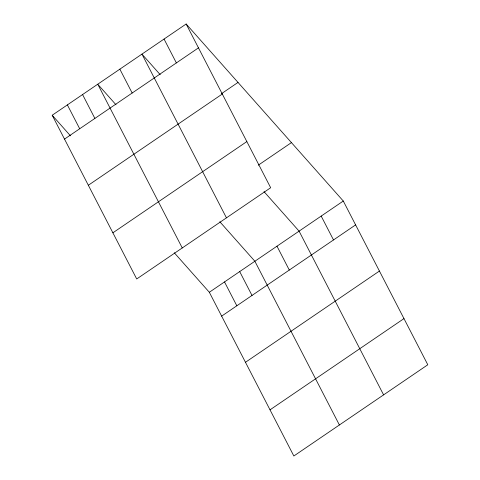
<?xml version="1.0" encoding="UTF-8"?>
<svg xmlns="http://www.w3.org/2000/svg" width="480" height="480" viewBox="0 0 480 480"><rect width="100%" height="100%" fill="white"/><g stroke="black" fill="none" stroke-linecap="round" stroke-linejoin="round"><path stroke-width="0.72" d="M186.156 24L270.666 187.734L136.71 278.97L52.2 115.236L186.156 24L343.29 201.03L427.8 364.764L293.844 456L209.334 292.266L174.27 252.762M64.518 139.098L198.474 47.862M221.436 93.708L238.014 82.422M88.338 185.256L222.3 94.02M112.884 232.812L246.846 141.576M258.282 165.192L291.438 142.608M209.334 292.266L343.29 201.03M221.646 316.128L355.608 224.892M245.472 362.286L379.428 271.05M270.018 409.842L403.974 318.606M160.224 74.694L141.954 54.108L226.458 217.842M264.024 191.634L299.088 231.138L383.592 394.872M116.016 104.802L97.746 84.216L182.256 247.95M219.816 221.742L254.88 261.246L339.39 424.98M52.2 115.236L70.47 135.822M321.186 216.084L333.504 239.946M276.984 246.192L289.296 270.054M164.058 39.054L176.37 62.916M239.694 271.59L252.012 295.446M119.85 69.162L132.162 93.024M224.514 281.928L236.832 305.79M82.566 94.554L94.878 118.416M67.38 104.898L79.698 128.76"/></g></svg>
